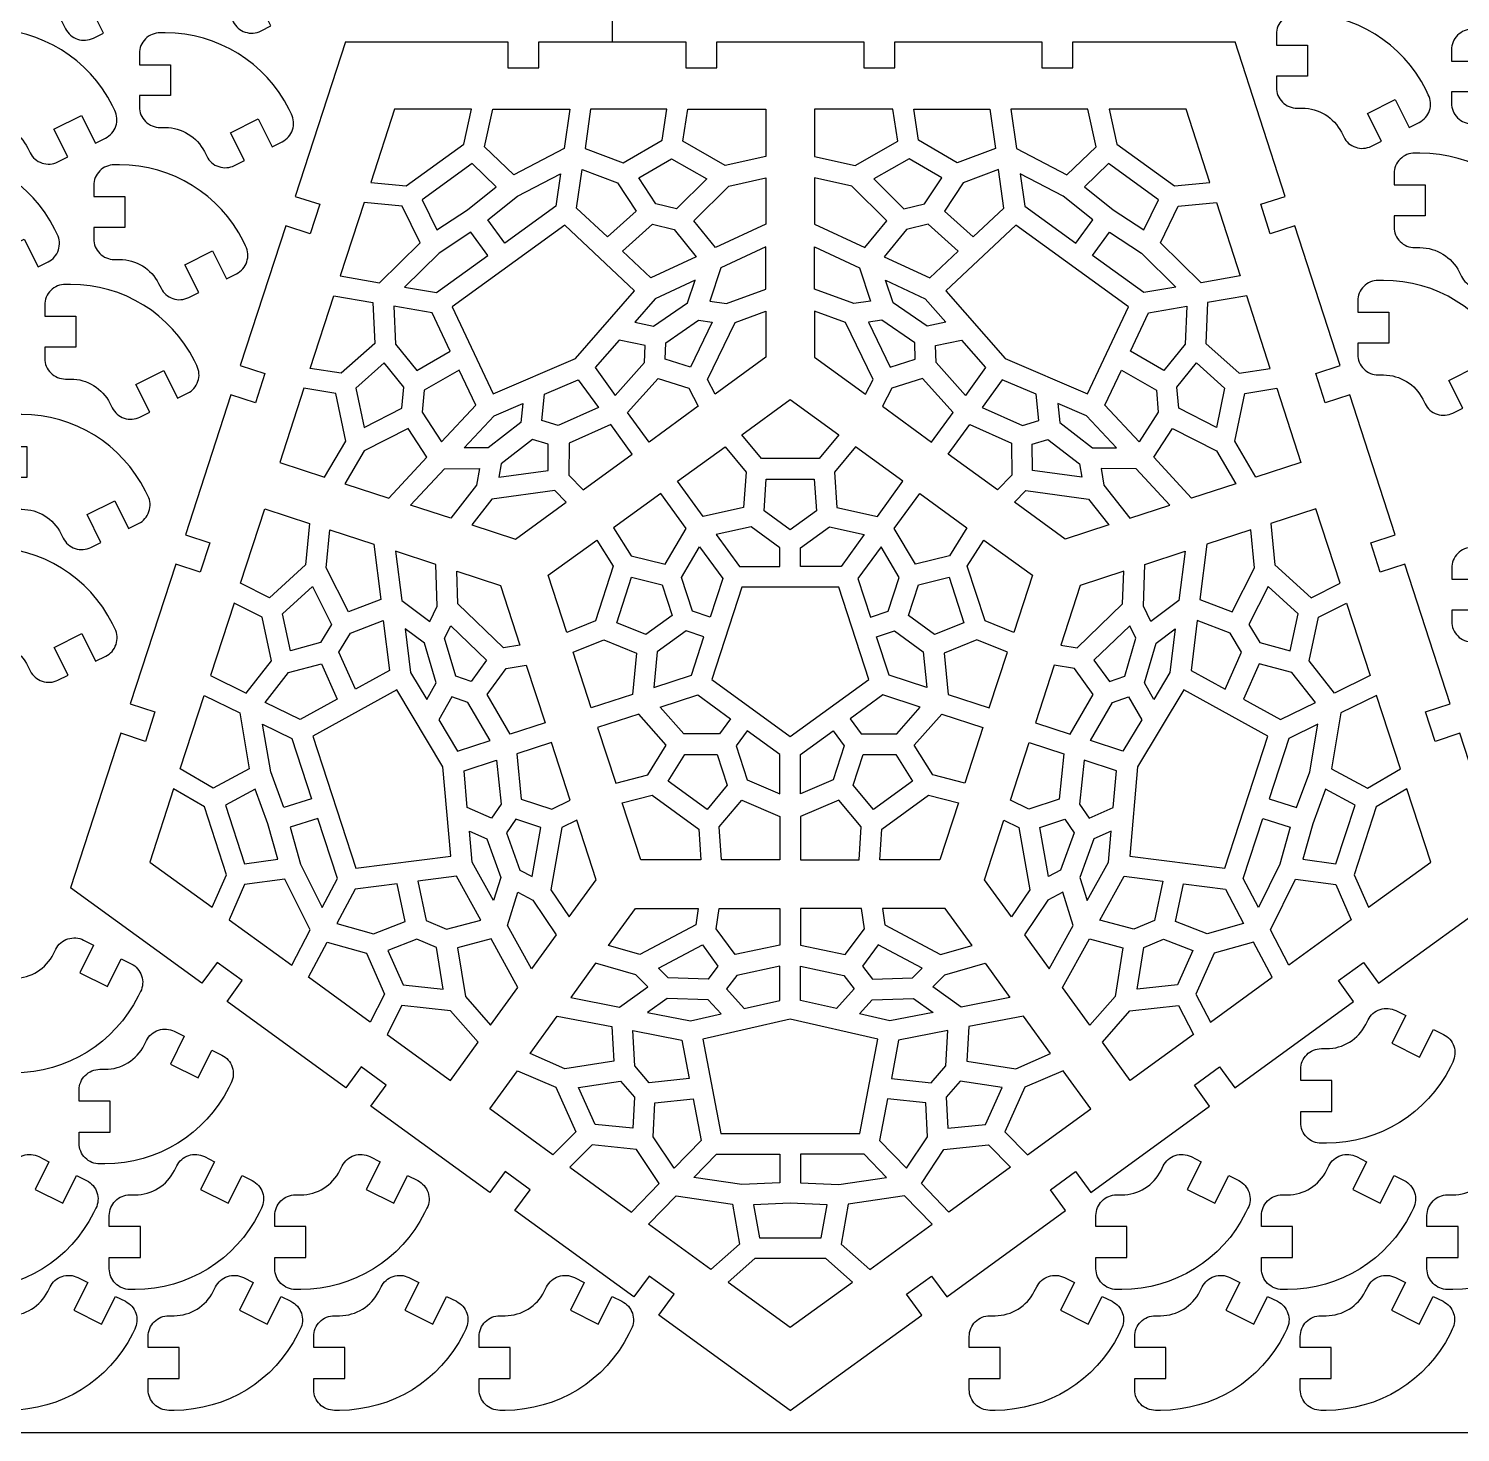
# Model space of a CAD drawing. Header units: millimetres. Extents: x 28 to 498, y 28 to 298.
# Drawn here: x 169.2 to 307.6, y 28 to 163.7 of the extents above; entities that cross this region are included whole.
import ezdxf

# ---------------------------------------------------------------- set-up
doc = ezdxf.new("R2010")
doc.units = ezdxf.units.MM

msp = doc.modelspace()

# ---------------------------------------------------------------- linework, layer by layer
msp.add_line((225.6, 162.42), (225.6, 164.91))
for points in [[(497.77, 297.98), (27.77, 297.98), (27.77, 27.98), (497.77, 27.98)], [(211.24, 152.54), (211.98, 155.9), (204.54, 155.9), (202.24, 148.82), (205.67, 148.49)], [(220.94, 152.09), (216.06, 149.55), (213.23, 152.28), (214.03, 155.9), (221.48, 155.9)], [(226.66, 150.72), (230.4, 152.9), (230.87, 155.9), (223.5, 155.9), (222.96, 152.1)], [(232.41, 152.8), (232.9, 155.9), (240.45, 155.9), (240.45, 151.33), (236.52, 150.45)], [(253.19, 152.8), (252.71, 155.9), (245.15, 155.9), (245.15, 151.33), (249.08, 150.45)], [(258.94, 150.72), (255.2, 152.9), (254.73, 155.9), (262.1, 155.9), (262.64, 152.1)], [(264.67, 152.09), (269.54, 149.55), (272.37, 152.28), (271.58, 155.9), (264.12, 155.9)], [(279.94, 148.49), (283.36, 148.82), (281.06, 155.9), (273.62, 155.9), (274.36, 152.54)], [(231.32, 151.12), (234.72, 149.18), (231.81, 146.28), (229.81, 146.75), (228.16, 149.28)], [(254.28, 151.12), (250.88, 149.18), (253.79, 146.28), (255.79, 146.75), (257.44, 149.28)], [(214.37, 148.4), (212.04, 150.65), (207.21, 147.14), (208.63, 144.23), (211.59, 146.19)], [(213.55, 145.2), (216.44, 147.49), (220.59, 149.65), (220.14, 146.54), (215.19, 142.94)], [(222.14, 146.35), (222.67, 150.07), (226.09, 148.8), (227.89, 146.04), (225.12, 143.55)], [(263.46, 146.35), (262.93, 150.07), (259.51, 148.8), (257.71, 146.04), (260.48, 143.55)], [(272.05, 145.2), (269.17, 147.49), (265.01, 149.65), (265.46, 146.54), (270.41, 142.94)], [(276.97, 144.23), (278.39, 147.14), (273.56, 150.65), (271.23, 148.4), (274.01, 146.19)], [(233.47, 145.11), (236.86, 148.48), (240.45, 149.28), (240.45, 144.8), (235.58, 142.52)], [(252.13, 145.11), (248.74, 148.48), (245.15, 149.28), (245.15, 144.8), (250.02, 142.52)], [(203.09, 139.13), (207.02, 142.97), (205.29, 146.52), (201.61, 146.88), (199.3, 139.79)], [(282.51, 139.13), (278.59, 142.97), (280.31, 146.52), (283.99, 146.88), (286.3, 139.79)], [(211.93, 144.02), (208.86, 141.98), (205.52, 138.7), (208.61, 138.17), (213.57, 141.77)], [(220.99, 144.69), (210.12, 136.79), (214.08, 128.4), (222.05, 131.8), (227.75, 138.33)], [(231.57, 144.29), (233.71, 141.64), (229.32, 139.59), (226.58, 142.17), (229.47, 144.78)], [(254.04, 144.29), (251.89, 141.64), (256.28, 139.59), (259.02, 142.17), (256.13, 144.78)], [(275.48, 136.79), (264.61, 144.69), (257.85, 138.33), (263.56, 131.8), (271.53, 128.4)], [(273.67, 144.02), (276.74, 141.98), (280.08, 138.7), (276.99, 138.17), (272.03, 141.77)], [(235.03, 137.36), (236.65, 137.12), (240.45, 138.5), (240.45, 142.59), (236.1, 140.56)], [(250.57, 137.36), (248.95, 137.12), (245.15, 138.5), (245.15, 142.59), (249.5, 140.56)], [(227.77, 135.31), (229.57, 134.94), (232.86, 137.18), (233.6, 139.39), (229.75, 137.58)], [(257.83, 135.31), (256.03, 134.94), (252.74, 137.18), (252, 139.39), (255.85, 137.58)], [(202.63, 133.26), (199.4, 130.38), (196.4, 130.85), (198.68, 137.87), (202.46, 137.21)], [(282.98, 133.26), (286.2, 130.38), (289.2, 130.85), (286.92, 137.87), (283.14, 137.21)], [(208.18, 136.21), (204.48, 136.86), (204.63, 133.2), (206.7, 130.65), (209.92, 132.51)], [(235.54, 128.37), (234.8, 129.78), (237.47, 135.29), (240.45, 136.37), (240.45, 131.94)], [(250.07, 128.37), (250.81, 129.78), (248.13, 135.29), (245.15, 136.37), (245.15, 131.94)], [(277.42, 136.21), (281.12, 136.86), (280.97, 133.2), (278.9, 130.65), (275.68, 132.51)], [(233.15, 130.98), (230.72, 131.75), (230.77, 133.33), (233.94, 135.5), (235.26, 135.3)], [(252.45, 130.98), (254.88, 131.75), (254.83, 133.33), (251.66, 135.5), (250.35, 135.3)], [(228.71, 131.42), (228.76, 133.06), (226.26, 133.59), (223.93, 130.92), (225.87, 128.24)], [(256.89, 131.42), (256.84, 133.06), (259.34, 133.59), (261.68, 130.92), (259.73, 128.24)], [(200.81, 128.95), (201.6, 125.12), (205.25, 126.99), (205.43, 129.04), (203.53, 131.39)], [(207.23, 126.61), (209.08, 123.75), (212.39, 127.29), (210.78, 130.69), (207.41, 128.75)], [(278.37, 126.61), (276.52, 123.75), (273.21, 127.29), (274.82, 130.69), (278.19, 128.75)], [(284.79, 128.95), (284, 125.12), (280.35, 126.99), (280.17, 129.04), (282.07, 131.39)], [(198.87, 128.43), (195.78, 128.93), (193.44, 121.74), (197.78, 120.33), (199.83, 123.8)], [(220.35, 125.34), (218.77, 125.81), (219.05, 128.35), (222.31, 129.74), (224.25, 127.07)], [(232.98, 128.93), (233.9, 127.18), (229.15, 123.73), (227.07, 126.59), (230.02, 129.88)], [(252.62, 128.93), (251.7, 127.18), (256.45, 123.73), (258.53, 126.59), (255.58, 129.88)], [(265.26, 125.34), (266.83, 125.81), (266.56, 128.35), (263.29, 129.74), (261.35, 127.07)], [(286.73, 128.43), (289.83, 128.93), (292.16, 121.74), (287.82, 120.33), (285.77, 123.8)], [(216.94, 127.45), (216.74, 125.62), (213.59, 123.18), (211.26, 123.16), (214.17, 126.26)], [(240.02, 122.13), (238.11, 124.43), (242.8, 127.84), (247.49, 124.43), (245.58, 122.13)], [(268.66, 127.45), (268.86, 125.62), (272.01, 123.18), (274.34, 123.16), (271.43, 126.26)], [(205.85, 125.05), (201.61, 122.87), (199.73, 119.7), (204, 118.31), (207.67, 122.25)], [(221.4, 120.52), (222.78, 119.1), (227.53, 122.55), (225.45, 125.41), (221.41, 123.63)], [(264.21, 120.52), (262.82, 119.1), (258.07, 122.55), (260.15, 125.41), (264.19, 123.63)], [(279.75, 125.05), (284, 122.87), (285.87, 119.7), (281.6, 118.31), (277.93, 122.25)], [(219.4, 120.98), (219.41, 123.53), (217.89, 123.98), (214.86, 121.63), (214.64, 120.32)], [(238.52, 120.8), (238.29, 117.41), (234.37, 116.54), (231.91, 119.93), (236.49, 123.25)], [(247.08, 120.8), (247.31, 117.41), (251.23, 116.54), (253.69, 119.93), (249.11, 123.25)], [(266.2, 120.98), (266.19, 123.53), (267.71, 123.98), (270.75, 121.63), (270.97, 120.32)], [(212.75, 121.17), (212.48, 119.56), (209.99, 116.37), (206.1, 117.63), (209.37, 121.14)], [(272.85, 121.17), (273.12, 119.56), (275.61, 116.37), (279.5, 117.63), (276.23, 121.14)], [(221.14, 117.91), (220.03, 119.05), (213.96, 118.21), (212.01, 115.71), (216.23, 114.34)], [(245.33, 117.08), (242.8, 115.25), (240.27, 117.08), (240.48, 120.13), (245.12, 120.13)], [(264.46, 117.91), (265.57, 119.05), (271.64, 118.21), (273.59, 115.71), (269.37, 114.34)], [(227.42, 112.73), (230.71, 111.91), (232.75, 115.36), (230.29, 118.75), (225.72, 115.42)], [(258.18, 112.73), (254.89, 111.91), (252.85, 115.36), (255.31, 118.75), (259.88, 115.42)], [(192.45, 108.67), (189.65, 110.09), (191.99, 117.27), (196.33, 115.86), (195.95, 111.85)], [(293.15, 108.67), (295.95, 110.09), (293.61, 117.27), (289.27, 115.86), (289.65, 111.85)], [(200.09, 107.3), (197.93, 111.56), (198.28, 115.23), (202.54, 113.84), (203.21, 108.5)], [(241.8, 111.69), (241.8, 113.5), (239.01, 115.53), (235.65, 114.78), (237.89, 111.69)], [(243.8, 111.69), (243.8, 113.5), (246.59, 115.53), (249.95, 114.78), (247.71, 111.69)], [(285.51, 107.3), (287.67, 111.56), (287.32, 115.23), (283.06, 113.84), (282.39, 108.5)], [(223.97, 106.43), (221.2, 105.32), (219.4, 110.84), (224.1, 114.25), (225.69, 111.72)], [(235.07, 106.8), (233.35, 107.36), (232.28, 110.64), (234.03, 113.6), (236.27, 110.52)], [(250.54, 106.8), (252.25, 107.36), (253.32, 110.64), (251.57, 113.6), (249.33, 110.52)], [(259.91, 111.72), (261.51, 114.25), (266.2, 110.84), (264.41, 105.32), (261.63, 106.43)], [(207.95, 106.39), (208.68, 107.85), (208.54, 111.9), (204.64, 113.16), (205.24, 108.4)], [(277.65, 106.39), (276.93, 107.85), (277.06, 111.9), (280.96, 113.16), (280.37, 108.4)], [(216.65, 104.09), (215.08, 103.82), (210.67, 108.07), (210.56, 111.24), (214.78, 109.87)], [(268.95, 104.09), (270.52, 103.82), (274.93, 108.07), (275.04, 111.24), (270.83, 109.87)], [(193.71, 107.11), (196.61, 109.75), (198.46, 106.09), (197.4, 104.33), (194.48, 103.54)], [(230.41, 109.92), (231.38, 106.95), (228.85, 105.11), (226.02, 106.25), (227.45, 110.66)], [(242.8, 95.25), (250.39, 100.77), (247.49, 109.69), (238.11, 109.69), (235.21, 100.77)], [(256.75, 105.11), (254.22, 106.95), (255.19, 109.92), (258.15, 110.66), (259.59, 106.25)], [(291.89, 107.11), (288.99, 109.75), (287.14, 106.09), (288.2, 104.33), (291.12, 103.54)], [(192.65, 102.56), (191.74, 106.79), (189.03, 108.16), (186.75, 101.15), (190.2, 99.46)], [(292.95, 102.56), (293.87, 106.79), (296.57, 108.16), (298.85, 101.15), (295.4, 99.46)], [(200.28, 105.24), (203.46, 106.46), (204.06, 101.65), (200.76, 99.84), (199.17, 103.4)], [(207.65, 98.85), (208.56, 100.45), (207.44, 104.27), (205.58, 105.66), (206.1, 101.44)], [(213.44, 102.63), (211.95, 100.56), (210.46, 101.09), (209.38, 104.78), (209.97, 105.97)], [(234.45, 104.9), (232.73, 105.46), (229.94, 103.43), (229.62, 100), (233.24, 101.18)], [(251.15, 104.9), (252.87, 105.46), (255.66, 103.43), (255.99, 100), (252.36, 101.18)], [(272.16, 102.63), (273.66, 100.56), (275.14, 101.09), (276.22, 104.78), (275.63, 105.97)], [(277.96, 98.85), (277.04, 100.45), (278.16, 104.27), (280.02, 105.66), (279.5, 101.44)], [(285.32, 105.24), (282.14, 106.46), (281.54, 101.65), (284.85, 99.84), (286.43, 103.4)], [(224.77, 104.59), (227.92, 103.32), (227.54, 99.33), (223.56, 98.04), (221.81, 103.42)], [(260.83, 104.59), (257.68, 103.32), (258.06, 99.33), (262.04, 98.04), (263.79, 103.42)], [(195.41, 96.91), (192.04, 98.56), (194.3, 101.43), (197.48, 102.28), (199, 98.88)], [(215.33, 101.84), (217.28, 102.17), (219.09, 96.58), (215.73, 95.49), (213.51, 99.31)], [(270.27, 101.84), (268.32, 102.17), (266.51, 96.58), (269.87, 95.49), (272.09, 99.31)], [(290.19, 96.91), (293.57, 98.56), (291.3, 101.43), (288.12, 102.28), (286.61, 98.88)], [(196.64, 95.3), (200.79, 82.52), (209.99, 83.69), (209.22, 92.32), (204.77, 99.76)], [(284.81, 82.52), (288.96, 95.3), (280.83, 99.76), (276.38, 92.32), (275.61, 83.69)], [(189.58, 97.54), (190.49, 92.12), (187.02, 90.27), (183.82, 92.14), (186.13, 99.23)], [(211.64, 98.55), (210.09, 99.1), (208.82, 96.88), (210.64, 93.84), (213.79, 94.86)], [(237.02, 96.98), (235.96, 95.52), (232.51, 95.52), (230.23, 98.1), (233.86, 99.28)], [(248.58, 96.98), (249.64, 95.52), (253.09, 95.52), (255.37, 98.1), (251.74, 99.28)], [(273.96, 98.55), (275.51, 99.1), (276.78, 96.88), (274.96, 93.84), (271.82, 94.86)], [(296.02, 97.54), (295.11, 92.12), (298.59, 90.27), (301.78, 92.14), (299.48, 99.23)], [(229.02, 91.54), (230.81, 94.42), (228.16, 97.43), (224.18, 96.13), (225.93, 90.75)], [(256.59, 91.54), (254.79, 94.42), (257.44, 97.43), (261.42, 96.13), (259.67, 90.75)], [(193.85, 88.38), (192.57, 91.84), (191.79, 96.45), (194.61, 95.07), (196.51, 89.24)], [(238.64, 95.81), (237.58, 94.34), (238.64, 91.06), (241.8, 89.7), (241.8, 93.51)], [(246.96, 95.81), (248.02, 94.34), (246.96, 91.06), (243.8, 89.7), (243.8, 93.51)], [(291.75, 88.38), (293.03, 91.84), (293.81, 96.45), (290.99, 95.07), (289.1, 89.24)], [(219.75, 88.22), (221.53, 89.09), (219.71, 94.68), (216.35, 93.59), (216.8, 89.19)], [(265.85, 88.22), (264.08, 89.09), (265.89, 94.68), (269.25, 93.59), (268.8, 89.19)], [(214.84, 88.71), (213.91, 87.36), (211.58, 88.4), (211.26, 91.94), (214.4, 92.96)], [(232.61, 93.52), (235.74, 93.52), (236.71, 90.54), (234.75, 88.2), (230.99, 90.93)], [(248.89, 90.54), (249.86, 93.52), (252.99, 93.52), (254.61, 90.93), (250.85, 88.2)], [(270.77, 88.71), (271.69, 87.36), (274.02, 88.4), (274.34, 91.94), (271.2, 92.96)], [(186.16, 88.45), (183.19, 90.19), (180.89, 83.12), (186.91, 78.75), (188.29, 81.9)], [(191.06, 90.16), (188.2, 88.63), (190.05, 82.96), (193.25, 83.4), (192.3, 86.83)], [(292.35, 83.4), (295.55, 82.96), (297.4, 88.63), (294.54, 90.16), (293.3, 86.83)], [(297.32, 81.9), (298.69, 78.75), (304.71, 83.12), (302.41, 90.19), (299.44, 88.45)], [(233.95, 86.31), (234.14, 83.33), (228.34, 83.33), (226.55, 88.85), (229.44, 89.58)], [(235.94, 86.51), (238.12, 89.11), (241.8, 87.52), (241.8, 83.33), (236.14, 83.33)], [(249.66, 86.51), (247.48, 89.11), (243.8, 87.52), (243.8, 83.33), (249.46, 83.33)], [(256.16, 89.58), (259.05, 88.85), (257.26, 83.33), (251.46, 83.33), (251.65, 86.31)], [(194.47, 86.48), (195.46, 82.93), (197.55, 78.74), (199.02, 81.52), (197.12, 87.34)], [(218.69, 86.46), (216.27, 87.26), (215.37, 85.96), (216.67, 82.34), (217.85, 81.73)], [(266.91, 86.46), (269.33, 87.26), (270.23, 85.96), (268.93, 82.34), (267.75, 81.73)], [(291.13, 86.48), (290.14, 82.93), (288.05, 78.74), (286.59, 81.52), (288.48, 87.34)], [(211.78, 86.12), (213.46, 85.36), (214.81, 81.62), (214.11, 79.4), (212.05, 83.12)], [(222.15, 87.17), (220.72, 86.47), (219.65, 80.44), (221.42, 77.81), (224.03, 81.39)], [(263.45, 87.17), (264.88, 86.47), (265.95, 80.44), (264.18, 77.81), (261.57, 81.39)], [(273.82, 86.12), (272.14, 85.36), (270.8, 81.62), (271.49, 79.4), (273.55, 83.12)], [(209.58, 76.63), (212.87, 77.5), (210.53, 81.74), (206.79, 81.27), (207.6, 77.46)], [(276.02, 76.63), (272.73, 77.5), (275.07, 81.74), (278.81, 81.27), (278, 77.46)], [(196.4, 76.56), (193.95, 81.48), (190.05, 80.94), (188.57, 77.54), (194.6, 73.16)], [(200.74, 80.5), (198.98, 77.18), (202.5, 76.19), (205.58, 77.37), (204.8, 81.01)], [(284.86, 80.5), (286.62, 77.18), (283.1, 76.19), (280.03, 77.37), (280.8, 81.01)], [(289.21, 76.56), (291.65, 81.48), (295.55, 80.94), (297.03, 77.54), (291.01, 73.16)], [(216.46, 80.2), (217.91, 79.44), (220.17, 76.09), (217.77, 72.78), (215.45, 76.98)], [(269.14, 80.2), (267.69, 79.44), (265.43, 76.09), (267.84, 72.78), (270.16, 76.98)], [(233.9, 78.63), (233.68, 77.06), (228.27, 74.17), (225.23, 75.05), (227.83, 78.63)], [(235.64, 76.67), (235.93, 78.63), (241.8, 78.63), (241.8, 75.1), (237.48, 74.17)], [(249.96, 76.67), (249.68, 78.63), (243.8, 78.63), (243.8, 75.1), (248.12, 74.17)], [(251.7, 78.63), (251.93, 77.06), (257.33, 74.17), (260.38, 75.05), (257.77, 78.63)], [(201.83, 74.31), (203.58, 70.35), (202.2, 67.64), (196.23, 71.98), (198.03, 75.37)], [(205.37, 71.25), (209.26, 70.82), (208.61, 74.87), (206.71, 75.67), (203.89, 74.58)], [(210.64, 74.84), (211.4, 70.12), (213.83, 67.36), (216.47, 70.99), (213.87, 75.7)], [(234.3, 75.12), (235.81, 73.06), (234.85, 71.81), (231.01, 71.93), (230.06, 72.86)], [(251.3, 75.12), (249.79, 73.06), (250.76, 71.81), (254.6, 71.93), (255.54, 72.86)], [(274.96, 74.84), (274.2, 70.12), (271.77, 67.36), (269.13, 70.99), (271.74, 75.7)], [(280.24, 71.25), (276.34, 70.82), (276.99, 74.87), (278.89, 75.67), (281.71, 74.58)], [(283.77, 74.31), (282.02, 70.35), (283.41, 67.64), (289.37, 71.98), (287.57, 75.37)], [(229.03, 71.06), (227.86, 72.21), (223.98, 73.33), (221.57, 70.01), (226.28, 69.1)], [(237.63, 72.15), (236.63, 70.85), (238.34, 68.96), (241.8, 69.75), (241.8, 73.05)], [(247.97, 72.15), (248.97, 70.85), (247.26, 68.96), (243.8, 69.75), (243.8, 73.05)], [(256.57, 71.06), (257.74, 72.21), (261.63, 73.33), (264.03, 70.01), (259.32, 69.1)], [(205.26, 69.24), (203.83, 66.45), (209.94, 62.01), (212.63, 65.71), (209.96, 68.73)], [(236.11, 68.45), (234.87, 69.81), (230.89, 69.93), (229, 68.58), (233.17, 67.78)], [(249.49, 68.45), (250.73, 69.81), (254.71, 69.93), (256.61, 68.58), (252.43, 67.78)], [(280.34, 69.24), (281.77, 66.45), (275.66, 62.01), (272.97, 65.71), (275.64, 68.73)], [(225.73, 63.87), (221.01, 63.14), (217.64, 64.6), (220.27, 68.23), (225.56, 67.21)], [(236.08, 56.88), (249.52, 56.88), (251.25, 65.99), (242.8, 67.92), (234.35, 65.99)], [(259.87, 63.87), (264.59, 63.14), (267.97, 64.6), (265.33, 68.23), (260.05, 67.21)], [(227.76, 63.42), (227.58, 66.82), (232.33, 65.9), (233.04, 62.2), (229.17, 61.79)], [(257.84, 63.42), (258.02, 66.82), (253.27, 65.9), (252.57, 62.2), (256.43, 61.79)], [(222.07, 57.03), (219.86, 54.81), (213.75, 59.25), (216.43, 62.94), (220.13, 61.34)], [(263.53, 57.03), (265.74, 54.81), (271.85, 59.25), (269.17, 62.94), (265.47, 61.34)], [(223.94, 57.75), (222.33, 61.32), (226.39, 61.95), (227.73, 60.4), (227.58, 57.38)], [(261.66, 57.75), (263.27, 61.32), (259.22, 61.95), (257.87, 60.4), (258.03, 57.38)], [(234.17, 56.21), (231.56, 53.51), (229.53, 56.55), (229.71, 59.84), (233.41, 60.23)], [(251.43, 56.21), (254.04, 53.51), (256.07, 56.55), (255.89, 59.84), (252.19, 60.23)], [(227.95, 55.33), (223.64, 55.77), (221.5, 53.62), (227.46, 49.28), (230.13, 52.04)], [(257.65, 55.33), (261.96, 55.77), (264.1, 53.62), (258.14, 49.28), (255.47, 52.04)], [(241.8, 52.1), (238.12, 51.94), (233.49, 52.63), (235.68, 54.88), (241.8, 54.88)], [(243.8, 52.1), (247.48, 51.94), (252.11, 52.63), (249.93, 54.88), (243.8, 54.88)], [(231.77, 50.86), (237.21, 50.05), (237.9, 46.17), (235.13, 43.72), (229.1, 48.1)], [(239.25, 49.98), (239.82, 46.8), (245.78, 46.8), (246.35, 49.98), (242.8, 50.14)], [(253.83, 50.86), (248.39, 50.05), (247.71, 46.17), (250.48, 43.72), (256.51, 48.1)], [(239.36, 44.8), (236.78, 42.51), (242.8, 38.14), (248.82, 42.51), (246.24, 44.8)]]:
    msp.add_lwpolyline(points, close=True)
for points in [[(184.94, 176.3), (184.44, 176.3, 0.414214), (182.44, 174.3), (182.44, 173.22), (185.44, 173.22), (185.44, 170.23), (182.44, 170.23), (182.44, 169.15, 0.414214), (184.44, 167.15), (184.94, 167.15, -0.284103), (188.73, 164.81), (188.95, 164.36, 0.414214), (191.64, 163.47), (192.6, 163.95), (191.26, 166.63), (193.94, 167.97), (195.28, 165.29), (196.24, 165.77, 0.414214), (197.14, 168.45), (196.91, 168.9, 0.284103), (184.94, 176.3)], [(168.74, 175.62), (168.24, 175.62, 0.414214), (166.24, 173.62), (166.24, 172.54), (169.24, 172.54), (169.24, 169.55), (166.24, 169.55), (166.24, 168.47, 0.414214), (168.24, 166.47), (168.74, 166.47, -0.284103), (172.52, 164.12), (172.75, 163.68, 0.414214), (175.43, 162.78), (176.4, 163.26), (175.06, 165.95), (177.73, 167.28), (179.07, 164.6), (180.04, 165.08, 0.414214), (180.93, 167.77), (180.71, 168.21, 0.284103), (168.74, 175.62)], [(292.29, 165.16), (291.79, 165.16, 0.414214), (289.79, 163.16), (289.79, 162.08), (292.79, 162.08), (292.79, 159.09), (289.79, 159.09), (289.79, 158.01, 0.414214), (291.79, 156.01), (292.29, 156.01, -0.284103), (296.07, 153.67), (296.3, 153.22, 0.414214), (298.98, 152.33), (299.95, 152.81), (298.61, 155.49), (301.28, 156.83), (302.62, 154.15), (303.59, 154.63, 0.414214), (304.48, 157.31), (304.26, 157.76, 0.284103), (292.29, 165.16)], [(165.3, 163.64), (164.8, 163.64, 0.414214), (162.8, 161.64), (162.8, 160.56), (165.8, 160.56), (165.8, 157.57), (162.8, 157.57), (162.8, 156.49, 0.414214), (164.8, 154.49), (165.3, 154.49, -0.284103), (169.09, 152.15), (169.31, 151.7, 0.414214), (171.99, 150.81), (172.96, 151.29), (171.62, 153.97), (174.29, 155.31), (175.63, 152.63), (176.6, 153.11, 0.414214), (177.5, 155.79), (177.27, 156.24, 0.284103), (165.3, 163.64)], [(309.22, 163.64), (308.72, 163.64, 0.414214), (306.72, 161.64), (306.72, 160.56), (309.72, 160.56), (309.72, 157.57), (306.72, 157.57), (306.72, 156.49, 0.414214), (308.72, 154.49), (309.22, 154.49, -0.284103), (313.01, 152.15), (313.23, 151.7, 0.414214), (315.92, 150.81), (316.88, 151.29), (315.54, 153.97), (318.22, 155.31), (319.56, 152.63), (320.52, 153.11, 0.414214), (321.42, 155.79), (321.2, 156.24, 0.284103), (309.22, 163.64)], [(182.38, 163.29), (181.88, 163.29, 0.414214), (179.88, 161.29), (179.88, 160.21), (182.88, 160.21), (182.88, 157.22), (179.88, 157.22), (179.88, 156.14, 0.414214), (181.88, 154.14), (182.38, 154.14, -0.284103), (186.16, 151.8), (186.39, 151.35, 0.414214), (189.07, 150.46), (190.04, 150.94), (188.7, 153.63), (191.37, 154.96), (192.71, 152.28), (193.68, 152.76, 0.414214), (194.57, 155.44), (194.35, 155.89, 0.284103), (182.38, 163.29)], [(159.75, 151.67), (159.25, 151.67, 0.414214), (157.25, 149.67), (157.25, 148.59), (160.25, 148.59), (160.25, 145.6), (157.25, 145.6), (157.25, 144.52, 0.414214), (159.25, 142.52), (159.75, 142.52, -0.284103), (163.53, 140.18), (163.76, 139.73, 0.414214), (166.44, 138.83), (167.41, 139.32), (166.07, 142), (168.74, 143.34), (170.08, 140.65), (171.05, 141.14, 0.414214), (171.94, 143.82), (171.72, 144.27, 0.284103), (159.75, 151.67)], [(303.67, 151.67), (303.17, 151.67, 0.414214), (301.17, 149.67), (301.17, 148.59), (304.17, 148.59), (304.17, 145.6), (301.17, 145.6), (301.17, 144.52, 0.414214), (303.17, 142.52), (303.67, 142.52, -0.284103), (307.46, 140.18), (307.68, 139.73, 0.414214), (310.36, 138.83), (311.33, 139.32), (309.99, 142), (312.66, 143.34), (314.01, 140.65), (314.97, 141.14, 0.414214), (315.87, 143.82), (315.64, 144.27, 0.284103), (303.67, 151.67)], [(177.96, 150.53), (177.46, 150.53, 0.414214), (175.46, 148.53), (175.46, 147.45), (178.46, 147.45), (178.46, 144.46), (175.46, 144.46), (175.46, 143.38, 0.414214), (177.46, 141.38), (177.96, 141.38, -0.284103), (181.74, 139.04), (181.97, 138.59, 0.414214), (184.65, 137.7), (185.62, 138.18), (184.28, 140.86), (186.95, 142.2), (188.29, 139.52), (189.26, 140, 0.414214), (190.15, 142.68), (189.93, 143.13, 0.284103), (177.96, 150.53)], [(173.23, 138.97), (172.73, 138.97, 0.414214), (170.73, 136.97), (170.73, 135.89), (173.73, 135.89), (173.73, 132.9), (170.73, 132.9), (170.73, 131.82, 0.414214), (172.73, 129.82), (173.23, 129.82, -0.284103), (177.02, 127.48), (177.25, 127.03, 0.414214), (179.93, 126.14), (180.9, 126.62), (179.55, 129.3), (182.23, 130.64), (183.57, 127.96), (184.54, 128.44, 0.414214), (185.43, 131.12), (185.21, 131.57, 0.284103), (173.23, 138.97)], [(300.15, 139.36), (299.65, 139.36, 0.414214), (297.65, 137.36), (297.65, 136.28), (300.65, 136.28), (300.65, 133.29), (297.65, 133.29), (297.65, 132.21, 0.414214), (299.65, 130.21), (300.15, 130.21, -0.284103), (303.94, 127.87), (304.16, 127.42, 0.414214), (306.85, 126.53), (307.81, 127.01), (306.47, 129.69), (309.14, 131.03), (310.49, 128.35), (311.45, 128.83, 0.414214), (312.35, 131.51), (312.12, 131.96, 0.284103), (300.15, 139.36)], [(168.5, 126.38), (168, 126.38, 0.414214), (166, 124.38), (166, 123.3), (169, 123.3), (169, 120.31), (166, 120.31), (166, 119.23, 0.414214), (168, 117.23), (168.5, 117.23, -0.284103), (172.29, 114.88), (172.51, 114.44, 0.414214), (175.2, 113.54), (176.16, 114.02), (174.82, 116.71), (177.5, 118.05), (178.84, 115.36), (179.8, 115.84, 0.414214), (180.7, 118.53), (180.47, 118.98, 0.284103), (168.5, 126.38)], [(165.32, 113.54), (164.82, 113.54, 0.414214), (162.82, 111.54), (162.82, 110.46), (165.82, 110.46), (165.82, 107.47), (162.82, 107.47), (162.82, 106.39, 0.414214), (164.82, 104.39), (165.32, 104.39, -0.284103), (169.11, 102.05), (169.33, 101.6, 0.414214), (172.01, 100.71), (172.98, 101.19), (171.64, 103.87), (174.31, 105.21), (175.65, 102.53), (176.62, 103.01, 0.414214), (177.51, 105.69), (177.29, 106.14, 0.284103), (165.32, 113.54)], [(309.24, 113.54), (308.74, 113.54, 0.414214), (306.74, 111.54), (306.74, 110.46), (309.74, 110.46), (309.74, 107.47), (306.74, 107.47), (306.74, 106.39, 0.414214), (308.74, 104.39), (309.24, 104.39, -0.284103), (313.03, 102.05), (313.25, 101.6, 0.414214), (315.94, 100.71), (316.9, 101.19), (315.56, 103.87), (318.24, 105.21), (319.58, 102.53), (320.54, 103.01, 0.414214), (321.44, 105.69), (321.21, 106.14, 0.284103), (309.24, 113.54)], [(167.79, 62.75), (167.29, 62.75, -0.414214), (165.29, 64.75), (165.29, 65.83), (168.29, 65.83), (168.29, 68.82), (165.29, 68.82), (165.29, 69.9, -0.414214), (167.29, 71.9), (167.79, 71.9, 0.284103), (171.58, 74.24), (171.8, 74.69, -0.414214), (174.48, 75.58), (175.45, 75.1), (174.11, 72.42), (176.78, 71.08), (178.12, 73.76), (179.09, 73.28, -0.414214), (179.99, 70.6), (179.76, 70.15, -0.284103), (167.79, 62.75)], [(294.64, 55.93), (294.14, 55.93, -0.414214), (292.14, 57.93), (292.14, 59.01), (295.14, 59.01), (295.14, 62), (292.14, 62), (292.14, 63.08, -0.414214), (294.14, 65.08), (294.64, 65.08, 0.284103), (298.43, 67.42), (298.65, 67.87, -0.414214), (301.34, 68.76), (302.3, 68.28), (300.96, 65.6), (303.64, 64.26), (304.98, 66.94), (305.94, 66.46, -0.414214), (306.84, 63.78), (306.62, 63.33, -0.284103), (294.64, 55.93)], [(176.55, 53.93), (176.05, 53.93, -0.414214), (174.05, 55.93), (174.05, 57.01), (177.05, 57.01), (177.05, 60), (174.05, 60), (174.05, 61.08, -0.414214), (176.05, 63.08), (176.55, 63.08, 0.284103), (180.34, 65.42), (180.56, 65.87, -0.414214), (183.25, 66.76), (184.21, 66.28), (182.87, 63.59), (185.55, 62.26), (186.89, 64.94), (187.85, 64.46, -0.414214), (188.75, 61.77), (188.52, 61.33, -0.284103), (176.55, 53.93)], [(163.47, 41.8), (162.97, 41.8, -0.414214), (160.97, 43.8), (160.97, 44.88), (163.97, 44.88), (163.97, 47.87), (160.97, 47.87), (160.97, 48.95, -0.414214), (162.97, 50.95), (163.47, 50.95, 0.284103), (167.26, 53.3), (167.49, 53.74, -0.414214), (170.17, 54.64), (171.14, 54.15), (169.79, 51.47), (172.47, 50.13), (173.81, 52.82), (174.78, 52.33, -0.414214), (175.67, 49.65), (175.45, 49.2, -0.284103), (163.47, 41.8)], [(179.47, 41.8), (178.97, 41.8, -0.414214), (176.97, 43.8), (176.97, 44.88), (179.97, 44.88), (179.97, 47.87), (176.97, 47.87), (176.97, 48.95, -0.414214), (178.97, 50.95), (179.47, 50.95, 0.284103), (183.26, 53.3), (183.49, 53.74, -0.414214), (186.17, 54.64), (187.14, 54.15), (185.79, 51.47), (188.47, 50.13), (189.81, 52.82), (190.78, 52.33, -0.414214), (191.67, 49.65), (191.45, 49.2, -0.284103), (179.47, 41.8)], [(195.47, 41.8), (194.97, 41.8, -0.414214), (192.97, 43.8), (192.97, 44.88), (195.97, 44.88), (195.97, 47.87), (192.97, 47.87), (192.97, 48.95, -0.414214), (194.97, 50.95), (195.47, 50.95, 0.284103), (199.26, 53.3), (199.49, 53.74, -0.414214), (202.17, 54.64), (203.14, 54.15), (201.79, 51.47), (204.47, 50.13), (205.81, 52.82), (206.78, 52.33, -0.414214), (207.67, 49.65), (207.45, 49.2, -0.284103), (195.47, 41.8)], [(274.85, 41.8), (274.35, 41.8, -0.414214), (272.35, 43.8), (272.35, 44.88), (275.35, 44.88), (275.35, 47.87), (272.35, 47.87), (272.35, 48.95, -0.414214), (274.35, 50.95), (274.85, 50.95, 0.284103), (278.64, 53.3), (278.86, 53.74, -0.414214), (281.54, 54.64), (282.51, 54.15), (281.17, 51.47), (283.84, 50.13), (285.18, 52.82), (286.15, 52.33, -0.414214), (287.04, 49.65), (286.82, 49.2, -0.284103), (274.85, 41.8)], [(290.85, 41.8), (290.35, 41.8, -0.414214), (288.35, 43.8), (288.35, 44.88), (291.35, 44.88), (291.35, 47.87), (288.35, 47.87), (288.35, 48.95, -0.414214), (290.35, 50.95), (290.85, 50.95, 0.284103), (294.64, 53.3), (294.86, 53.74, -0.414214), (297.54, 54.64), (298.51, 54.15), (297.17, 51.47), (299.84, 50.13), (301.18, 52.82), (302.15, 52.33, -0.414214), (303.04, 49.65), (302.82, 49.2, -0.284103), (290.85, 41.8)], [(306.85, 41.8), (306.35, 41.8, -0.414214), (304.35, 43.8), (304.35, 44.88), (307.35, 44.88), (307.35, 47.87), (304.35, 47.87), (304.35, 48.95, -0.414214), (306.35, 50.95), (306.85, 50.95, 0.284103), (310.64, 53.3), (310.86, 53.74, -0.414214), (313.54, 54.64), (314.51, 54.15), (313.17, 51.47), (315.84, 50.13), (317.18, 52.82), (318.15, 52.33, -0.414214), (319.04, 49.65), (318.82, 49.2, -0.284103), (306.85, 41.8)], [(167.23, 30.11), (166.73, 30.11, -0.414214), (164.73, 32.11), (164.73, 33.19), (167.73, 33.19), (167.73, 36.18), (164.73, 36.18), (164.73, 37.26, -0.414214), (166.73, 39.26), (167.23, 39.26, 0.284103), (171.02, 41.61), (171.24, 42.05, -0.414214), (173.93, 42.95), (174.89, 42.47), (173.55, 39.78), (176.23, 38.44), (177.57, 41.13), (178.53, 40.65, -0.414214), (179.43, 37.96), (179.2, 37.51, -0.284103), (167.23, 30.11)], [(183.23, 30.11), (182.73, 30.11, -0.414214), (180.73, 32.11), (180.73, 33.19), (183.73, 33.19), (183.73, 36.18), (180.73, 36.18), (180.73, 37.26, -0.414214), (182.73, 39.26), (183.23, 39.26, 0.284103), (187.02, 41.61), (187.24, 42.05, -0.414214), (189.93, 42.95), (190.89, 42.47), (189.55, 39.78), (192.23, 38.44), (193.57, 41.13), (194.53, 40.65, -0.414214), (195.43, 37.96), (195.2, 37.51, -0.284103), (183.23, 30.11)], [(199.23, 30.11), (198.73, 30.11, -0.414214), (196.73, 32.11), (196.73, 33.19), (199.73, 33.19), (199.73, 36.18), (196.73, 36.18), (196.73, 37.26, -0.414214), (198.73, 39.26), (199.23, 39.26, 0.284103), (203.02, 41.61), (203.24, 42.05, -0.414214), (205.93, 42.95), (206.89, 42.47), (205.55, 39.78), (208.23, 38.44), (209.57, 41.13), (210.53, 40.65, -0.414214), (211.43, 37.96), (211.2, 37.51, -0.284103), (199.23, 30.11)], [(215.23, 30.11), (214.73, 30.11, -0.414214), (212.73, 32.11), (212.73, 33.19), (215.73, 33.19), (215.73, 36.18), (212.73, 36.18), (212.73, 37.26, -0.414214), (214.73, 39.26), (215.23, 39.26, 0.284103), (219.02, 41.61), (219.24, 42.05, -0.414214), (221.93, 42.95), (222.89, 42.47), (221.55, 39.78), (224.23, 38.44), (225.57, 41.13), (226.53, 40.65, -0.414214), (227.43, 37.96), (227.2, 37.51, -0.284103), (215.23, 30.11)], [(262.6, 30.11), (262.1, 30.11, -0.414214), (260.1, 32.11), (260.1, 33.19), (263.1, 33.19), (263.1, 36.18), (260.1, 36.18), (260.1, 37.26, -0.414214), (262.1, 39.26), (262.6, 39.26, 0.284103), (266.39, 41.61), (266.62, 42.05, -0.414214), (269.3, 42.95), (270.26, 42.47), (268.92, 39.78), (271.6, 38.44), (272.94, 41.13), (273.91, 40.65, -0.414214), (274.8, 37.96), (274.58, 37.51, -0.284103), (262.6, 30.11)], [(278.6, 30.11), (278.1, 30.11, -0.414214), (276.1, 32.11), (276.1, 33.19), (279.1, 33.19), (279.1, 36.18), (276.1, 36.18), (276.1, 37.26, -0.414214), (278.1, 39.26), (278.6, 39.26, 0.284103), (282.39, 41.61), (282.62, 42.05, -0.414214), (285.3, 42.95), (286.26, 42.47), (284.92, 39.78), (287.6, 38.44), (288.94, 41.13), (289.91, 40.65, -0.414214), (290.8, 37.96), (290.58, 37.51, -0.284103), (278.6, 30.11)], [(294.6, 30.11), (294.1, 30.11, -0.414214), (292.1, 32.11), (292.1, 33.19), (295.1, 33.19), (295.1, 36.18), (292.1, 36.18), (292.1, 37.26, -0.414214), (294.1, 39.26), (294.6, 39.26, 0.284103), (298.39, 41.61), (298.62, 42.05, -0.414214), (301.3, 42.95), (302.26, 42.47), (300.92, 39.78), (303.6, 38.44), (304.94, 41.13), (305.91, 40.65, -0.414214), (306.8, 37.96), (306.58, 37.51, -0.284103), (294.6, 30.11)]]:
    msp.add_lwpolyline(points, format="xyb", close=True)
for points in [[(199.8, 162.42), (194.95, 147.48), (197.33, 146.71), (196.4, 143.87), (194.02, 144.64), (189.63, 131.13), (192.01, 130.35), (191.09, 127.51), (188.71, 128.28), (184.32, 114.77), (186.69, 113.99), (185.77, 111.15), (183.39, 111.92), (179, 98.41), (181.38, 97.64), (180.46, 94.79), (178.08, 95.57), (173.23, 80.63)], [(199.8, 162.42), (215.51, 162.42), (215.51, 159.92), (218.5, 159.92), (218.5, 162.42), (232.71, 162.42), (232.71, 159.92), (235.7, 159.92), (235.7, 162.42), (249.91, 162.42), (249.91, 159.92), (252.9, 159.92), (252.9, 162.42), (267.11, 162.42), (267.11, 159.92), (270.1, 159.92), (270.1, 162.42), (285.8, 162.42)], [(312.38, 80.63), (307.52, 95.57), (305.15, 94.79), (304.22, 97.64), (306.6, 98.41), (302.21, 111.92), (299.83, 111.15), (298.91, 113.99), (301.28, 114.77), (296.89, 128.28), (294.52, 127.51), (293.59, 130.35), (295.97, 131.13), (291.58, 144.64), (289.2, 143.87), (288.28, 146.71), (290.65, 147.48), (285.8, 162.42)], [(242.8, 30.08), (230.09, 39.31), (231.56, 41.33), (229.15, 43.09), (227.68, 41.07), (216.18, 49.42), (217.65, 51.44), (215.23, 53.2), (213.76, 51.18), (202.26, 59.53), (203.73, 61.55), (201.32, 63.31), (199.85, 61.29), (188.35, 69.64), (189.82, 71.66), (187.4, 73.42), (185.93, 71.4), (173.23, 80.63)], [(242.8, 30.08), (255.51, 39.31), (254.04, 41.33), (256.46, 43.09), (257.93, 41.07), (269.42, 49.42), (267.95, 51.44), (270.37, 53.2), (271.84, 51.18), (283.34, 59.53), (281.87, 61.55), (284.29, 63.31), (285.76, 61.29), (297.25, 69.64), (295.78, 71.66), (298.2, 73.42), (299.67, 71.4), (312.38, 80.63)]]:
    msp.add_lwpolyline(points)

doc.saveas('drawing.dxf')
